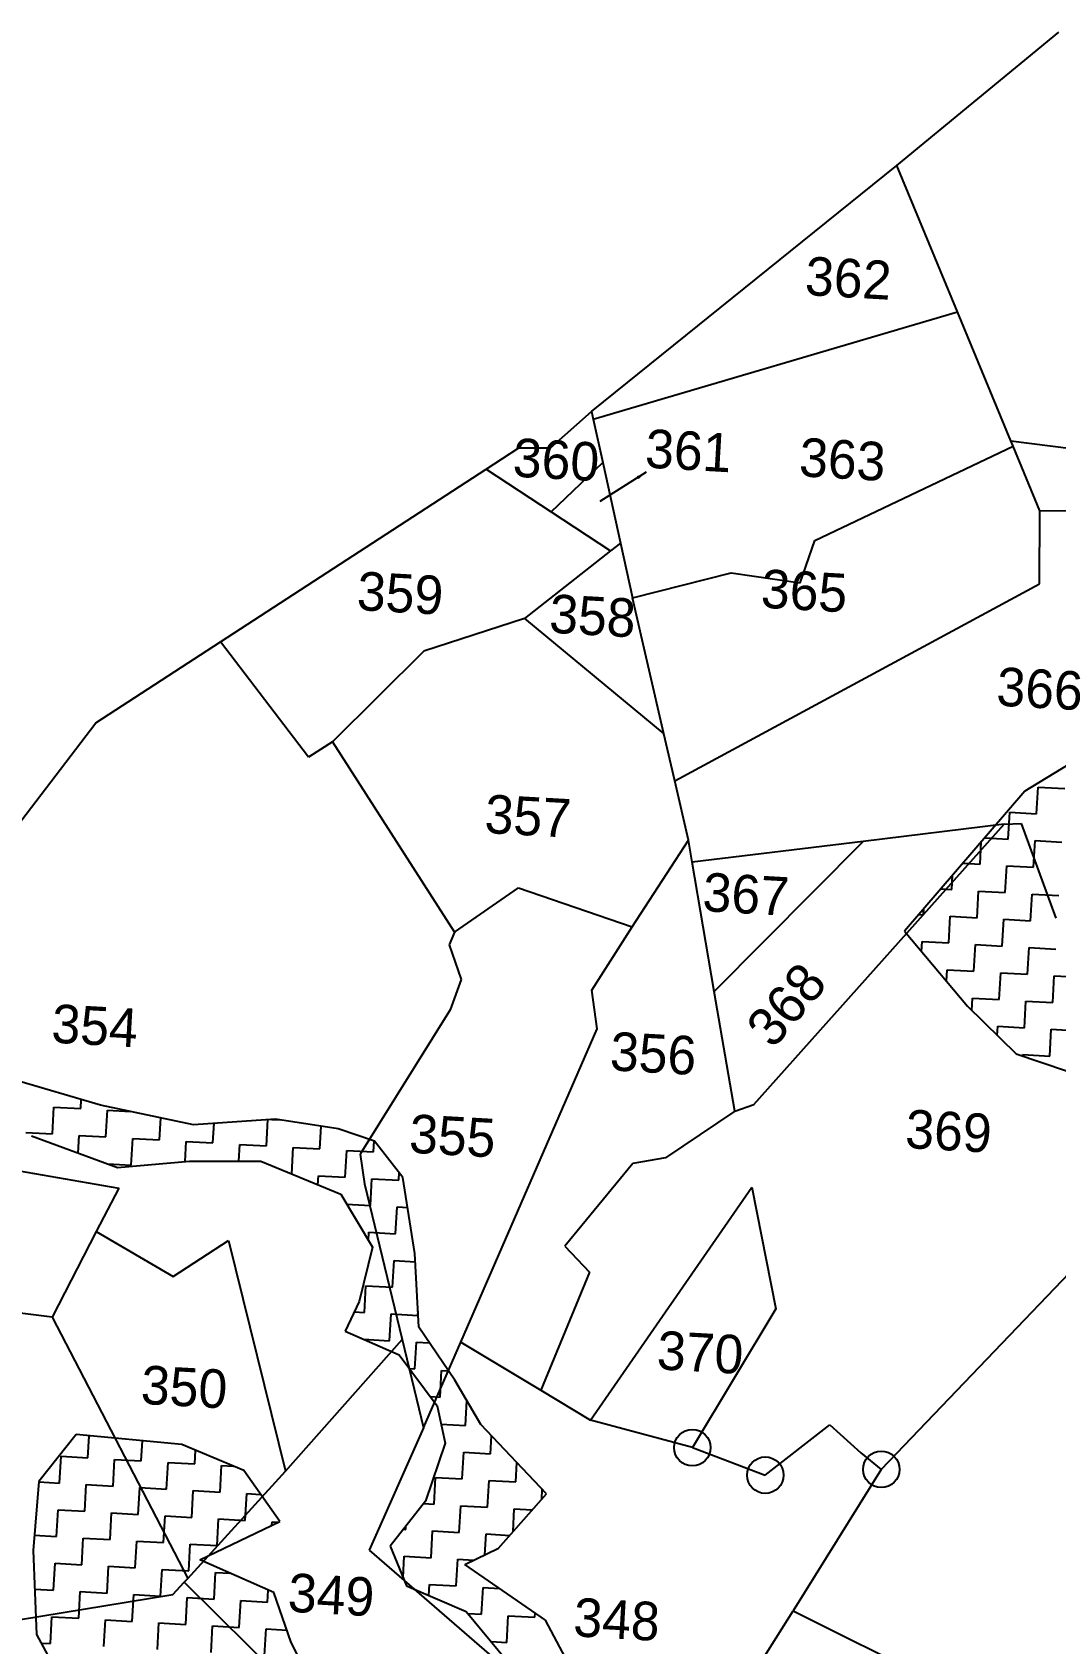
# Model space of a CAD drawing. Header units: metres. Extents: x 291643 to 293224, y 1990052 to 1993088.
# Drawn here: x 292525 to 292779.4, y 1992279.3 to 1992679.9 of the extents above; entities that cross this region are included whole.
import ezdxf
from ezdxf.enums import TextEntityAlignment as Align

# ---------------------------------------------------------------- set-up
doc = ezdxf.new("R2010")
doc.units = ezdxf.units.M
doc.header["$MEASUREMENT"] = 0
for name, color, linetype in [('POLY_HATCH', 12, 'Continuous'), ('POLY_PARCEL', 6, 'Continuous'), ('TEXT_PARCEL', 7, 'Continuous'), ('V_BOUND_LINE', 7, 'Continuous')]:
    doc.layers.add(name, color=color, linetype=linetype)
doc.styles.get("Standard").update_dxf_attribs({"font": 'arial.ttf'})
doc.styles.add('TEXT_MAP', font='')
doc.styles.get('TEXT_MAP').set_extended_font_data('Kruti Dev 050')
doc.dimstyles.get("Standard").update_dxf_attribs({"dimtxt": 0.18, "dimasz": 0.18, "dimexe": 0.18, "dimexo": 0.0625, "dimgap": 0.09, "dimtad": 0, "dimtih": 1, "dimtoh": 1, "dimdec": 4, "dimzin": 0, "dimdsep": 46, "dimtxsty": 'Standard', "dimcen": 0.09, "dimadec": 0, "dimazin": 0, "dimtfac": 1, "dimtdec": 4, "dimtofl": 0, "dimtmove": 0, "dimatfit": 3, "dimfxl": 1, "dimtolj": 1, "dimtzin": 0, "dimarcsym": 0})

msp = doc.modelspace()

# ---------------------------------------------------------------- linework, layer by layer
for centre in [(292689.1, 1992328.06), (292707.22, 1992321.21), (292736.05, 1992322.64)]:
    msp.add_circle(centre, 4.53)
at = {"layer": 'POLY_HATCH'}
for p, q in [((292793.79, 1992504.72), (292771.7, 1992491.25)), ((292771.7, 1992491.25), (292741.81, 1992456.41)), ((292741.81, 1992456.41), (292757.51, 1992437.76)), ((292757.51, 1992437.76), (292769.54, 1992425.92)), ((292769.54, 1992425.92), (292798.43, 1992416.17)), ((292542.02, 1992413.18), (292520.55, 1992419.46)), ((292565.1, 1992408.32), (292542.02, 1992413.18)), ((292585.49, 1992409.71), (292565.1, 1992408.32)), ((292601.09, 1992407.3), (292585.49, 1992409.71)), ((292610.06, 1992404.26), (292601.09, 1992407.3)), ((292524.84, 1992405.52), (292546.23, 1992397.72)), ((292617.16, 1992395.23), (292610.06, 1992404.26)), ((292546.23, 1992397.72), (292564.08, 1992399.25)), ((292564.08, 1992399.25), (292581.85, 1992399.26)), ((292581.85, 1992399.26), (292601.7, 1992391.03)), ((292620.15, 1992376.29), (292617.16, 1992395.23)), ((292601.7, 1992391.03), (292609.58, 1992377.9)), ((292609.58, 1992377.9), (292606.28, 1992364.39)), ((292621.15, 1992357.97), (292620.15, 1992376.29)), ((292606.28, 1992364.39), (292602.82, 1992356.97)), ((292630.05, 1992344.78), (292621.15, 1992357.97)), ((292602.82, 1992356.97), (292616.2, 1992351.15)), ((292616.2, 1992351.15), (292625.63, 1992338.44)), ((292636.54, 1992333.76), (292630.05, 1992344.78)), ((292625.63, 1992338.44), (292627.65, 1992329.19)), ((292652.83, 1992316.6), (292636.54, 1992333.76)), ((292535.98, 1992331.31), (292526.69, 1992319.66)), ((292562.24, 1992328.81), (292535.98, 1992331.31)), ((292577.62, 1992322.36), (292562.24, 1992328.81)), ((292627.65, 1992329.19), (292622.77, 1992314.75)), ((292586.55, 1992309.68), (292577.62, 1992322.36)), ((292526.69, 1992319.66), (292525.22, 1992302.49)), ((292622.77, 1992314.75), (292614.02, 1992303.57)), ((292640.9, 1992303.07), (292652.83, 1992316.6)), ((292566.72, 1992300.15), (292586.55, 1992309.68)), ((292525.22, 1992302.49), (292526.07, 1992281.64)), ((292614.02, 1992303.57), (292618.03, 1992293.71)), ((292632.54, 1992298.98), (292640.9, 1992303.07)), ((292585.04, 1992292.01), (292566.72, 1992300.15)), ((292652.58, 1992285.16), (292632.54, 1992298.98)), ((292618.03, 1992293.71), (292632.9, 1992287.29)), ((292589.41, 1992279.58), (292585.04, 1992292.01)), ((292632.9, 1992287.29), (292644.78, 1992272.92)), ((292659.01, 1992273.13), (292652.58, 1992285.16)), ((292526.07, 1992281.64), (292539.4, 1992257.04)), ((292603.11, 1992252.43), (292589.41, 1992279.58))]:
    msp.add_line(p, q, dxfattribs=at)
at = {"layer": 'POLY_HATCH', "linetype": 'Continuous'}
for p, q in [((292774.64, 1992485.6), (292775.02, 1992492.25)), ((292775.02, 1992492.25), (292781.66, 1992491.87)), ((292767.62, 1992479.33), (292767.99, 1992485.98)), ((292767.99, 1992485.98), (292774.64, 1992485.6)), ((292760.59, 1992473.06), (292760.91, 1992478.67)), ((292761.76, 1992479.66), (292767.62, 1992479.33)), ((292773.89, 1992472.3), (292774.27, 1992478.95)), ((292774.27, 1992478.95), (292780.91, 1992478.58)), ((292753.57, 1992466.78), (292753.77, 1992470.35)), ((292756.3, 1992473.3), (292760.59, 1992473.06)), ((292766.87, 1992466.03), (292767.24, 1992472.68)), ((292767.24, 1992472.68), (292773.89, 1992472.3)), ((292750.84, 1992466.94), (292753.57, 1992466.78)), ((292759.84, 1992459.76), (292760.22, 1992466.41)), ((292760.22, 1992466.41), (292766.87, 1992466.03)), ((292746.55, 1992460.51), (292746.63, 1992462.03)), ((292773.14, 1992459.01), (292773.51, 1992465.66)), ((292773.51, 1992465.66), (292780.16, 1992465.28)), ((292745.39, 1992460.58), (292746.55, 1992460.51)), ((292752.82, 1992453.49), (292753.19, 1992460.13)), ((292753.19, 1992460.13), (292759.84, 1992459.76)), ((292766.12, 1992452.74), (292766.49, 1992459.38)), ((292766.49, 1992459.38), (292773.14, 1992459.01)), ((292746.03, 1992451.4), (292746.17, 1992453.86)), ((292746.17, 1992453.86), (292752.82, 1992453.49)), ((292759.09, 1992446.46), (292759.47, 1992453.11)), ((292759.47, 1992453.11), (292766.12, 1992452.74)), ((292772.39, 1992445.71), (292772.76, 1992452.36)), ((292772.76, 1992452.36), (292779.41, 1992451.99)), ((292752.28, 1992443.97), (292752.44, 1992446.84)), ((292752.44, 1992446.84), (292759.09, 1992446.46)), ((292765.36, 1992439.44), (292765.74, 1992446.09)), ((292765.74, 1992446.09), (292772.39, 1992445.71)), ((292778.66, 1992438.69), (292779.04, 1992445.34)), ((292779.04, 1992445.34), (292785.68, 1992444.96)), ((292758.54, 1992436.75), (292758.72, 1992439.81)), ((292758.72, 1992439.81), (292765.36, 1992439.44)), ((292771.64, 1992432.42), (292772.01, 1992439.06)), ((292772.01, 1992439.06), (292778.66, 1992438.69)), ((292764.86, 1992430.53), (292764.99, 1992432.79)), ((292764.99, 1992432.79), (292771.64, 1992432.42)), ((292777.91, 1992425.39), (292778.29, 1992432.04)), ((292778.29, 1992432.04), (292784.93, 1992431.67)), ((292771.24, 1992425.35), (292771.26, 1992425.77)), ((292771.26, 1992425.77), (292777.91, 1992425.39)), ((292537.08, 1992412.31), (292537.2, 1992414.59)), ((292530.05, 1992406.04), (292530.43, 1992412.69)), ((292530.43, 1992412.69), (292537.08, 1992412.31)), ((292543.35, 1992405.29), (292543.72, 1992411.94)), ((292543.72, 1992411.94), (292549.44, 1992411.62)), ((292556.64, 1992404.54), (292556.95, 1992410.04)), ((292523.4, 1992406.42), (292530.05, 1992406.04)), ((292569.94, 1992403.79), (292570.22, 1992408.67)), ((292583.24, 1992403.04), (292583.61, 1992409.58)), ((292584.48, 1992409.64), (292586.78, 1992409.51)), ((292596.53, 1992402.29), (292596.85, 1992407.96)), ((292536.45, 1992401.28), (292536.7, 1992405.67)), ((292536.7, 1992405.67), (292543.35, 1992405.29)), ((292549.62, 1992398.27), (292550, 1992404.92)), ((292550, 1992404.92), (292556.64, 1992404.54)), ((292563.01, 1992399.15), (292563.29, 1992404.16)), ((292563.29, 1992404.16), (292569.94, 1992403.79)), ((292576.35, 1992399.25), (292576.59, 1992403.41)), ((292576.59, 1992403.41), (292583.24, 1992403.04)), ((292589.51, 1992396.08), (292589.88, 1992402.66)), ((292589.88, 1992402.66), (292596.53, 1992402.29)), ((292602.81, 1992395.26), (292603.18, 1992401.91)), ((292603.18, 1992401.91), (292609.83, 1992401.54)), ((292609.83, 1992401.54), (292609.98, 1992404.29)), ((292543.82, 1992398.6), (292549.62, 1992398.27)), ((292596.03, 1992393.38), (292596.16, 1992395.64)), ((292596.16, 1992395.64), (292602.81, 1992395.26)), ((292609.08, 1992388.24), (292609.45, 1992394.89)), ((292609.45, 1992394.89), (292616.1, 1992394.51)), ((292616.1, 1992394.51), (292616.21, 1992396.44)), ((292603.17, 1992388.57), (292609.08, 1992388.24)), ((292615.35, 1992381.22), (292615.73, 1992387.87)), ((292615.73, 1992387.87), (292618.35, 1992387.72)), ((292608.59, 1992379.56), (292608.7, 1992381.59)), ((292608.7, 1992381.59), (292615.35, 1992381.22)), ((292614.6, 1992367.92), (292614.98, 1992374.57)), ((292614.98, 1992374.57), (292620.26, 1992374.27)), ((292607.58, 1992361.65), (292607.95, 1992368.3)), ((292607.95, 1992368.3), (292614.6, 1992367.92)), ((292605.07, 1992361.79), (292607.58, 1992361.65)), ((292620.87, 1992360.9), (292620.93, 1992361.97)), ((292613.85, 1992354.62), (292614.23, 1992361.27)), ((292614.23, 1992361.27), (292620.87, 1992360.9)), ((292607.37, 1992354.99), (292613.85, 1992354.62)), ((292620.12, 1992347.6), (292620.5, 1992354.25)), ((292620.5, 1992354.25), (292623.79, 1992354.06)), ((292618.77, 1992347.68), (292620.12, 1992347.6)), ((292626.4, 1992340.58), (292626.77, 1992347.23)), ((292626.77, 1992347.23), (292628.47, 1992347.13)), ((292623.94, 1992340.72), (292626.4, 1992340.58)), ((292632.67, 1992333.55), (292633.02, 1992339.74)), ((292626.62, 1992333.9), (292632.67, 1992333.55)), ((292538.84, 1992325.51), (292539.15, 1992331.01)), ((292552.14, 1992324.76), (292552.42, 1992329.75)), ((292638.94, 1992326.53), (292639.19, 1992330.97)), ((292531.82, 1992319.24), (292532.19, 1992325.89)), ((292532.19, 1992325.89), (292538.84, 1992325.51)), ((292565.44, 1992324.01), (292565.63, 1992327.39)), ((292631.92, 1992320.26), (292632.29, 1992326.91)), ((292632.29, 1992326.91), (292638.94, 1992326.53)), ((292545.12, 1992318.49), (292545.49, 1992325.14)), ((292545.49, 1992325.14), (292552.14, 1992324.76)), ((292558.41, 1992317.74), (292558.79, 1992324.39)), ((292558.79, 1992324.39), (292565.44, 1992324.01)), ((292571.71, 1992316.99), (292572.08, 1992323.64)), ((292572.08, 1992323.64), (292574.97, 1992323.47)), ((292645.21, 1992319.51), (292645.49, 1992324.34)), ((292526.68, 1992319.53), (292531.82, 1992319.24)), ((292538.09, 1992312.22), (292538.47, 1992318.87)), ((292538.47, 1992318.87), (292545.12, 1992318.49)), ((292551.39, 1992311.47), (292551.76, 1992318.11)), ((292551.76, 1992318.11), (292558.41, 1992317.74)), ((292624.89, 1992313.98), (292625.27, 1992320.63)), ((292625.27, 1992320.63), (292631.92, 1992320.26)), ((292638.19, 1992313.23), (292638.57, 1992319.88)), ((292638.57, 1992319.88), (292645.21, 1992319.51)), ((292651.64, 1992315.26), (292651.78, 1992317.71)), ((292564.68, 1992310.72), (292565.06, 1992317.36)), ((292565.06, 1992317.36), (292571.71, 1992316.99)), ((292577.98, 1992309.96), (292578.36, 1992316.61)), ((292578.36, 1992316.61), (292581.8, 1992316.42)), ((292622.29, 1992314.13), (292624.89, 1992313.98)), ((292531.07, 1992305.94), (292531.44, 1992312.59)), ((292531.44, 1992312.59), (292538.09, 1992312.22)), ((292544.36, 1992305.19), (292544.74, 1992311.84)), ((292544.74, 1992311.84), (292551.39, 1992311.47)), ((292557.66, 1992304.44), (292558.04, 1992311.09)), ((292558.04, 1992311.09), (292564.68, 1992310.72)), ((292570.96, 1992303.69), (292571.33, 1992310.34)), ((292571.33, 1992310.34), (292577.98, 1992309.96)), ((292631.17, 1992306.96), (292631.54, 1992313.61)), ((292631.54, 1992313.61), (292638.19, 1992313.23)), ((292644.52, 1992307.18), (292644.84, 1992312.86)), ((292644.84, 1992312.86), (292649.3, 1992312.61)), ((292525.54, 1992306.26), (292531.07, 1992305.94)), ((292584.58, 1992308.74), (292584.63, 1992309.59)), ((292584.63, 1992309.59), (292586.17, 1992309.5)), ((292617.28, 1992307.75), (292617.87, 1992307.71)), ((292617.87, 1992307.71), (292617.92, 1992308.55)), ((292624.14, 1992300.69), (292624.52, 1992307.34)), ((292624.52, 1992307.34), (292631.17, 1992306.96)), ((292637.52, 1992301.42), (292637.81, 1992306.59)), ((292637.81, 1992306.59), (292643.7, 1992306.25)), ((292537.34, 1992298.92), (292537.72, 1992305.57)), ((292537.72, 1992305.57), (292544.36, 1992305.19)), ((292550.64, 1992298.17), (292551.01, 1992304.82)), ((292551.01, 1992304.82), (292557.66, 1992304.44)), ((292563.93, 1992297.42), (292564.31, 1992304.07)), ((292564.31, 1992304.07), (292570.96, 1992303.69)), ((292530.32, 1992292.65), (292530.69, 1992299.3)), ((292530.69, 1992299.3), (292537.34, 1992298.92)), ((292543.61, 1992291.9), (292543.99, 1992298.55)), ((292543.99, 1992298.55), (292550.64, 1992298.17)), ((292556.91, 1992291.15), (292557.29, 1992297.79)), ((292557.29, 1992297.79), (292563.93, 1992297.42)), ((292617.2, 1992295.76), (292617.49, 1992301.06)), ((292617.49, 1992301.06), (292624.14, 1992300.69)), ((292630.42, 1992293.66), (292630.79, 1992300.31)), ((292630.79, 1992300.31), (292634.81, 1992300.09)), ((292570.21, 1992290.4), (292570.58, 1992297.04)), ((292570.58, 1992297.04), (292574.15, 1992296.84)), ((292623.61, 1992291.3), (292623.77, 1992294.04)), ((292623.77, 1992294.04), (292630.42, 1992293.66)), ((292525.61, 1992292.91), (292530.32, 1992292.65)), ((292536.59, 1992285.62), (292536.97, 1992292.27)), ((292536.97, 1992292.27), (292543.61, 1992291.9)), ((292549.89, 1992284.87), (292550.26, 1992291.52)), ((292550.26, 1992291.52), (292556.91, 1992291.15)), ((292563.18, 1992284.12), (292563.56, 1992290.77)), ((292563.56, 1992290.77), (292570.21, 1992290.4)), ((292576.48, 1992283.37), (292576.85, 1992290.02)), ((292576.85, 1992290.02), (292583.5, 1992289.64)), ((292583.5, 1992289.64), (292583.67, 1992292.62)), ((292636.69, 1992286.64), (292637.06, 1992293.29)), ((292637.06, 1992293.29), (292641.12, 1992293.06)), ((292529.57, 1992279.35), (292529.94, 1992286)), ((292529.94, 1992286), (292536.59, 1992285.62)), ((292633.27, 1992286.83), (292636.69, 1992286.64)), ((292642.96, 1992279.62), (292643.34, 1992286.27)), ((292643.34, 1992286.27), (292649.98, 1992285.89)), ((292649.98, 1992285.89), (292650.04, 1992286.91)), ((292542.86, 1992278.6), (292543.24, 1992285.25)), ((292543.24, 1992285.25), (292549.89, 1992284.87)), ((292556.16, 1992277.85), (292556.53, 1992284.5)), ((292556.53, 1992284.5), (292563.18, 1992284.12)), ((292569.46, 1992277.1), (292569.83, 1992283.75)), ((292569.83, 1992283.75), (292576.48, 1992283.37)), ((292582.75, 1992276.35), (292583.13, 1992283)), ((292583.13, 1992283), (292588.32, 1992282.7)), ((292527.24, 1992279.48), (292529.57, 1992279.35)), ((292639.06, 1992279.84), (292642.96, 1992279.62))]:
    msp.add_line(p, q, dxfattribs=at)
at = {"layer": 'POLY_PARCEL'}
for p, q in [((292754.96, 1992610.4), (292739.91, 1992646.72)), ((292664.47, 1992583.67), (292754.96, 1992610.4)), ((292768.26, 1992578.28), (292754.96, 1992610.4)), ((292664.04, 1992585.63), (292664.47, 1992583.67)), ((292664.47, 1992583.67), (292666.83, 1992572.94)), ((292768.26, 1992578.28), (292843.31, 1992568.76)), ((292768.79, 1992577.01), (292768.26, 1992578.28)), ((292719.55, 1992553.56), (292768.79, 1992577.01)), ((292775.47, 1992560.88), (292768.79, 1992577.01)), ((292637.86, 1992571.3), (292654.03, 1992560.63)), ((292654.03, 1992560.63), (292666.83, 1992572.94)), ((292666.83, 1992572.94), (292671.24, 1992552.91)), ((292654.03, 1992560.63), (292668.72, 1992550.93)), ((292775.33, 1992542.74), (292775.47, 1992560.88)), ((292824.09, 1992560.48), (292775.47, 1992560.88)), ((292668.72, 1992550.93), (292647.4, 1992534.17)), ((292671.24, 1992552.91), (292668.72, 1992550.93)), ((292671.24, 1992552.91), (292674.24, 1992539.25)), ((292715.89, 1992543.03), (292719.55, 1992553.56)), ((292674.24, 1992539.25), (292698.76, 1992545.53)), ((292684.71, 1992493.8), (292775.33, 1992542.74)), ((292698.76, 1992545.53), (292715.89, 1992543.03)), ((292682.03, 1992505.44), (292674.24, 1992539.25)), ((292647.4, 1992534.17), (292622.38, 1992526)), ((292647.4, 1992534.17), (292682.03, 1992505.44)), ((292593.66, 1992499.64), (292571.8, 1992528.34)), ((292622.38, 1992526), (292599.63, 1992503.52)), ((292599.63, 1992503.52), (292593.66, 1992499.64)), ((292599.63, 1992503.52), (292629.95, 1992456.18)), ((292684.71, 1992493.8), (292682.03, 1992505.44)), ((292688.11, 1992479.04), (292684.71, 1992493.8)), ((292704.34, 1992413.33), (292766.59, 1992483.04)), ((292766.59, 1992483.04), (292731.53, 1992478.75)), ((292766.59, 1992483.04), (292770.81, 1992483.19)), ((292770.81, 1992483.19), (292779.46, 1992459.7)), ((292674.14, 1992457.52), (292688.11, 1992479.04)), ((292689.05, 1992473.55), (292688.11, 1992479.04)), ((292731.53, 1992478.75), (292689.05, 1992473.55)), ((292694.55, 1992441.43), (292731.53, 1992478.75)), ((292694.55, 1992441.43), (292689.05, 1992473.55)), ((292629.95, 1992456.18), (292645.91, 1992467.17)), ((292645.91, 1992467.17), (292674.14, 1992457.52)), ((292629.95, 1992456.18), (292628.64, 1992453)), ((292664.07, 1992441.8), (292674.14, 1992457.52)), ((292628.64, 1992453), (292631.61, 1992444.4)), ((292631.61, 1992444.4), (292628.88, 1992436.88)), ((292665.44, 1992432.14), (292664.07, 1992441.8)), ((292699.65, 1992411.68), (292694.55, 1992441.43)), ((292628.88, 1992436.88), (292606.52, 1992400.96)), ((292631.53, 1992354.3), (292665.44, 1992432.14)), ((292699.65, 1992411.68), (292682.43, 1992400.12)), ((292699.65, 1992411.68), (292704.34, 1992413.33)), ((292503.62, 1992400), (292546.53, 1992392.57)), ((292606.52, 1992400.96), (292607.64, 1992393.61)), ((292674.29, 1992398.67), (292657.41, 1992378.15)), ((292682.43, 1992400.12), (292674.29, 1992398.67)), ((292546.53, 1992392.57), (292540.95, 1992381.77)), ((292607.64, 1992393.61), (292616.97, 1992354.91)), ((292663.78, 1992334.85), (292703.88, 1992392.78)), ((292703.88, 1992392.78), (292709.84, 1992362.54)), ((292540.95, 1992381.77), (292529.98, 1992360.51)), ((292540.95, 1992381.77), (292560.02, 1992370.59)), ((292560.02, 1992370.59), (292573.79, 1992379.54)), ((292573.79, 1992379.54), (292587.94, 1992322.18)), ((292657.41, 1992378.15), (292663.56, 1992371.67)), ((292789.17, 1992378.17), (292736.05, 1992322.64)), ((292663.56, 1992371.67), (292651.44, 1992342.3)), ((292529.98, 1992360.51), (292498.07, 1992364.37)), ((292709.84, 1992362.54), (292689.1, 1992328.06)), ((292529.98, 1992360.51), (292563.66, 1992295.56)), ((292587.94, 1992322.18), (292616.97, 1992354.91)), ((292616.97, 1992354.91), (292622.25, 1992332.98)), ((292622.25, 1992332.98), (292631.53, 1992354.3)), ((292631.53, 1992354.3), (292651.44, 1992342.3)), ((292651.44, 1992342.3), (292663.78, 1992334.85)), ((292689.1, 1992328.06), (292663.78, 1992334.85)), ((292622.25, 1992332.98), (292608.77, 1992302.6)), ((292707.22, 1992321.21), (292723.27, 1992333.72)), ((292723.27, 1992333.72), (292730.93, 1992326.77)), ((292689.1, 1992328.06), (292707.22, 1992321.21)), ((292730.93, 1992326.77), (292736.05, 1992322.64)), ((292563.66, 1992295.56), (292587.94, 1992322.18)), ((292736.05, 1992322.64), (292714.11, 1992287.46)), ((292608.77, 1992302.6), (292641.08, 1992274.56)), ((292560.01, 1992291.55), (292562.8, 1992294.61)), ((292562.8, 1992294.61), (292563.66, 1992295.56)), ((292621.45, 1992236.53), (292562.8, 1992294.61)), ((292472.84, 1992277.32), (292560.01, 1992291.55)), ((292685.85, 1992242.57), (292714.11, 1992287.46)), ((292714.11, 1992287.46), (292750.25, 1992269.51))]:
    msp.add_line(p, q, dxfattribs=at)
at = {"layer": 'V_BOUND_LINE'}
for p, q in [((292739.91, 1992646.72), (292780.16, 1992679.88)), ((292664.04, 1992585.63), (292739.91, 1992646.72)), ((292653.87, 1992576.55), (292664.04, 1992585.63)), ((292637.86, 1992571.3), (292645.96, 1992576.56)), ((292645.96, 1992576.56), (292653.87, 1992576.55)), ((292571.8, 1992528.34), (292637.86, 1992571.3)), ((292540.86, 1992508.22), (292571.8, 1992528.34)), ((292504.84, 1992461.11), (292540.86, 1992508.22))]:
    msp.add_line(p, q, dxfattribs=at)

# ---------------------------------------------------------------- texts
at = {"layer": 'TEXT_PARCEL', "style": 'TEXT_MAP'}
for s, rotation, p in [('362', 356.768, (292727.6, 1992613.97)), ('360', 356.768, (292654.98, 1992568.84)), ('361', 356.768, (292687.86, 1992571.08)), ('363', 356.768, (292726.13, 1992568.92)), ('365', 356.768, (292716.64, 1992536.25)), ('359', 356.768, (292616.22, 1992535.67)), ('358', 356.768, (292664.03, 1992530.03)), ('366', 356.768, (292775.18, 1992511.91)), ('357', 356.768, (292647.98, 1992480.25)), ('367', 356.768, (292702.14, 1992460.83)), ('368', 49.569, (292716.08, 1992435.08)), ('354', 356.768, (292540.32, 1992428.14)), ('356', 356.768, (292679.12, 1992421.26)), ('355', 356.768, (292629.21, 1992400.77)), ('369', 356.768, (292752.52, 1992401.95)), ('370', 356.768, (292690.79, 1992346.93)), ('350', 356.768, (292562.54, 1992338.35)), ('349', 356.768, (292599.07, 1992286.69)), ('348', 356.768, (292670.03, 1992280.58))]:
    msp.add_text(s, height=9.589, rotation=rotation, dxfattribs=at).set_placement(p, align=Align.CENTER)

# ---------------------------------------------------------------- leaders
msp.add_leader([(292677.63, 1992570.5), (292666.08, 1992563.2)], dimstyle='Standard', override={"dimtxt": 2.5, "dimasz": 2.5, "dimexe": 1.25, "dimexo": 0.625, "dimgap": 0.625, "dimtad": 1, "dimtih": 0, "dimtoh": 0, "dimzin": 8, "dimcen": 2.5, "dimtofl": 1})

doc.saveas('drawing.dxf')
